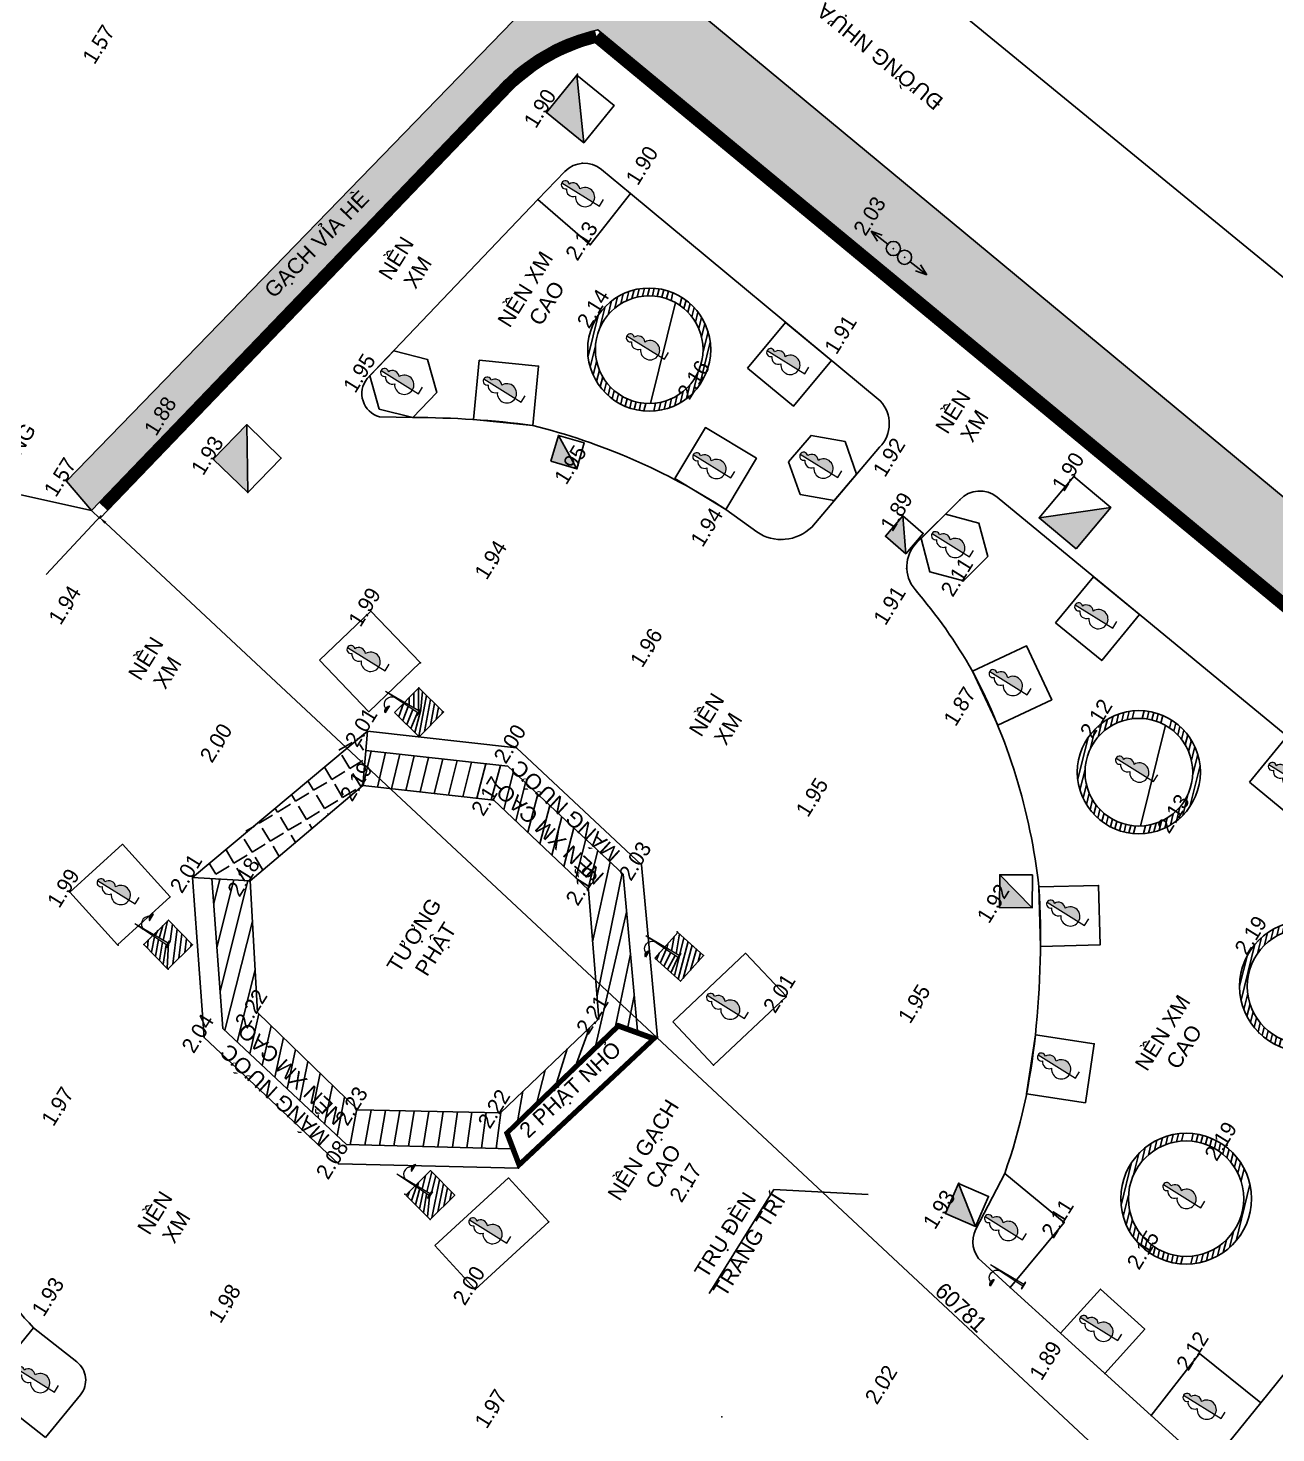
# Model space of a CAD drawing. Header units: millimetres. Extents: x -235021 to 808813, y -1893235 to 860440.
# Drawn here: x 30919 to 63364, y -1688184 to -1651671 of the extents above; entities that cross this region are included whole.
import ezdxf
from ezdxf.enums import TextEntityAlignment as Align

# ---------------------------------------------------------------- set-up
doc = ezdxf.new("R2010")
doc.units = ezdxf.units.MM
doc.header["$LTSCALE"] = 100
doc.linetypes.add('ACAD_ISO03W100', pattern=[30, 12, -18])
doc.layers.get('0').update_dxf_attribs({"lineweight": 9})
for name, color, linetype in [('BO VIA', 3, 'Continuous'), ('BON CAY KIENG', 1, 'Continuous'), ('CAODO', 7, 'Continuous'), ('GACH VIA HE', 3, 'Continuous'), ('HIEN', 7, 'Continuous'), ('HO GA', 4, 'Continuous'), ('LE DUONG', 1, 'Continuous'), ('NEN XI MANG CAO', 5, 'Continuous')]:
    doc.layers.add(name, color=color, linetype=linetype)
doc.layers.add('CAY CAU', color=91, linetype='Continuous', lineweight=15)
doc.layers.add('diem', color=2, linetype='Continuous', lineweight=0)
doc.styles.add('GHICHU', font='', dxfattribs={"height": 2})
doc.styles.add('GHICHU2', font='', dxfattribs={"height": 2})
doc.styles.get('GHICHU').set_extended_font_data('VNI-Helve-Condense')
doc.styles.get('GHICHU2').set_extended_font_data('VNI-Helve-Condense')
doc.dimstyles.new('1-100', dxfattribs={"dimscale": 70, "dimtxt": 6, "dimasz": 3, "dimexe": 1, "dimexo": 1.5, "dimgap": 0.8, "dimtad": 1, "dimdec": 0, "dimdsep": 46, "dimtxsty": 'Standard', "dimcen": 1.5, "dimdle": 1, "dimclrd": 251, "dimclre": 251, "dimclrt": 2, "dimadec": 0, "dimazin": 0, "dimtfac": 1, "dimtdec": 0, "dimtmove": 2, "dimatfit": 3, "dimfxl": 1, "dimlwd": 13, "dimlwe": 13, "dimarcsym": 0})
doc.dimstyles.get("Standard").update_dxf_attribs({"dimtxt": 0.18, "dimasz": 0.18, "dimexe": 0.18, "dimexo": 0.0625, "dimgap": 0.09, "dimtad": 0, "dimtih": 1, "dimtoh": 1, "dimdec": 4, "dimzin": 0, "dimdsep": 46, "dimtxsty": 'Standard', "dimcen": 0.09, "dimadec": 0, "dimazin": 0, "dimtfac": 1, "dimtdec": 4, "dimtofl": 0, "dimtmove": 0, "dimatfit": 3, "dimfxl": 1, "dimtolj": 1, "dimtzin": 0, "dimarcsym": 0})
pattern_1 = [(76.11958264428031, (673102275.7399853, -1089275886.132417), (-121.3498163011125, 29.98703192525495), [])]

# ---------------------------------------------------------------- blocks, each defined once
blk = doc.blocks.new('DDHT11')
for p, q in [((-0.6399861893150955, -0.002102198777720332), (-0.386764497263357, 0.08406826620921493)), ((0.9599585679825395, -0.002102198777720332), (0.706736875930801, 0.08406826620921493)), ((-0.159986189333722, -0.002102198777720332), (-0.6399861893150955, -0.002102198777720332)), ((-0.6399861893150955, -0.002102198777720332), (-0.386764497263357, -0.08827266353182495)), ((0.479958568001166, -0.002102198777720332), (0.9599585679825395, -0.002102198777720332)), ((0.9599585679825395, -0.002102198777720332), (0.706736875930801, -0.08827266353182495))]:
    blk.add_line(p, q)
for centre in [(0, 0), (0.319972378667444, 0)]:
    blk.add_circle(centre, 0.1599999999999994)
for p in [(0, 0), (0.319972378667444, 0)]:
    blk.add_point(p)
blk = doc.blocks.new('CAYDL')
at = {"linetype": 'Continuous'}
blk.add_hatch(color=256, dxfattribs=at).paths.add_polyline_path([(0.2730896669155642, 1.660251213043928, 0.5693726601521445), (0.1762234897171492, 2.41734217087509, 0.684834325308665), (0, 2.871893779935299), (0, 0.469883415720855, 0.7965622496287439)])
for p, q in [((0, 2.87150458983167), (0, 0)), ((0, 0), (0.4967282140305826, 0))]:
    blk.add_line(p, q, dxfattribs=at)
for centre, radius, start, end in [((0, 2.610458247764701), 0.2614355321705987, 312.3812719101817, 227.6187280898183), ((0, 2.010052954237), 0.4437783504383233, 113.3968845450581, 232.0208978191353), ((0, 2.010052954237), 0.4437783504383233, 307.9791021808647, 66.60311545494193), ((0, 1.09639291237982), 0.6265094966589649, 115.841984444443, 64.15801555555699)]:
    blk.add_arc(centre, radius, start, end, dxfattribs=at)
blk = doc.blocks.new('DENCS1')
blk.add_hatch(color=256).paths.add_polyline_path([(-0.05542857144649815, 0.03823889863178209), (0.05542857144587288, 0.0382388986317892), (-1.13686837721616e-13, 1.97823889811589)])
h = blk.add_hatch(color=256)
h.dxf.hatch_style = 1
h.paths.add_polyline_path([(0.9140024093083525, 1.428960608017519, 0.500000000000071), (0.5140024093083753, 1.428960608017519)])
for p, q in [((-0.05542857144607183, 0.0382388986317963), (-1.13686837721616e-13, 1.978238898110433)), ((0.05542857144584445, 0.0382388986317963), (-1.13686837721616e-13, 1.978238898110433)), ((0.5140024093083753, 1.428960608017519), (0.9140024093083525, 1.428960608017519)), ((-0.1918415516266805, 0), (-0.1918415516266805, 0.0382388986317892)), ((-0.1918415516266805, 0.0382388986317892), (0.1918415516266805, 0.0382388986317892)), ((0.1918415516266805, 0), (-0.1918415516266805, 0)), ((0.1918415516266805, 0.0382388986317892), (0.1918415516266805, 0))]:
    blk.add_line(p, q)
for centre, radius, start, end in [((0.3734860140775993, 1.368606695493114), 0.3763838369043488, 25.21639918475023, 172.8856193738071), ((0.7140024093083639, 1.278960608017563), 0.2499999999999645, 36.8698976458375, 143.1301023541625)]:
    blk.add_arc(centre, radius, start, end)
blk = doc.blocks.new('*D109')
at = {"layer": 'CAODO', "color": 251, "lineweight": 13, "transparency": 16777216}
for p, q in [((31386.756709709, -1665873.940054639), (32822.23994943807, -1664335.409347417)), ((32928.03162166764, -1664529.852455001), (77062.36052738395, -1705708.159227461)), ((75828.17648998887, -1707338.769417413), (77263.65972971793, -1705800.238710191))]:
    blk.add_line(p, q, dxfattribs=at)
at = {"layer": 'CAODO', "color": 251, "transparency": 16777216}
for points in [[(32951.90850419374, -1664504.261548788), (32904.15473914154, -1664555.443361215), (32774.48618438587, -1664386.591159845)], [(77086.23740991006, -1705682.568321248), (77038.48364485786, -1705733.750133675), (77215.90596466573, -1705851.420522618)]]:
    blk.add_solid(points, dxfattribs=at)
at = {"layer": 'Defpoints', "color": 0, "transparency": 16777216}
for p in [(31315.1260621307, -1665950.71277328), (77215.90596466573, -1705851.420522618), (75756.54584241056, -1707415.542136054)]:
    blk.add_point(p, dxfattribs=at)
at = {"layer": 'CAODO', "color": 2, "transparency": 16777216, "insert": (55176.66038172416, -1684924.514954008), "char_height": 420, "attachment_point": 5, "rotation": 316.98446408814203}
blk.add_mtext('60781', dxfattribs=at)
blk = doc.blocks.new('RTERTCERTER')
at = {"layer": 'HO GA'}
h = blk.add_hatch(color=256, dxfattribs=at)
h.dxf.hatch_style = 1
h.paths.add_polyline_path([(436430.3032516973, -1451329.719244091), (435209.217875708, -1451062.416972646), (434941.9156042635, -1452283.502348753)])
h = blk.add_hatch(color=256, dxfattribs=at)
h.dxf.hatch_style = 1
h.paths.add_polyline_path([(448675.0199449956, -1453815.477581982), (447434.9156042802, -1453658.502348753), (447277.9403710514, -1454898.606689468)])
h = blk.add_hatch(color=256, dxfattribs=at)
h.dxf.hatch_style = 1
h.paths.add_polyline_path([(445250.9156042719, -1470108.502348706), (445077.6916042445, -1471346.441541852), (446464.1835005962, -1471540.452422163)])
h = blk.add_hatch(color=256, dxfattribs=at)
h.dxf.hatch_style = 1
h.paths.add_polyline_path([(436552.4462555544, -1475302.997000337), (436832.4102557739, -1474133.971697007), (436107.9156043484, -1474578.502348678)])
h = blk.add_hatch(color=256, dxfattribs=at)
h.dxf.hatch_style = 1
h.paths.add_polyline_path([(428740.5213390952, -1478427.170653881), (429455.5839096207, -1477460.896613596), (428614.9156043314, -1477586.502348825)])
at = {"layer": 'diem'}
blk.add_point((434941.9156042635, -1452283.502348753), dxfattribs=at)
at = {"layer": 'HO GA'}
for p, q in [((434941.9156042635, -1452283.502348753), (436430.3032516977, -1451329.719244091)), ((447277.9403710514, -1454898.606689468), (448675.0199449956, -1453815.477581982)), ((445250.9156042719, -1470108.502348706), (446464.1835005963, -1471540.452422163)), ((436552.4462555544, -1475302.997000337), (436832.4102557739, -1474133.971697006)), ((428740.5213390952, -1478427.170653882), (429455.5839096205, -1477460.896613596))]:
    blk.add_line(p, q, dxfattribs=at)
for points in [[(435209.2178757079, -1451062.416972646), (436430.3032516977, -1451329.719244091), (436163.0009802533, -1452550.804620197), (434941.9156042635, -1452283.502348753)], [(447434.9156042803, -1453658.502348753), (448675.0199449956, -1453815.477581982), (448518.0447117668, -1455055.581922697), (447277.9403710514, -1454898.606689468)], [(445077.6916042445, -1471346.441541852), (445250.9156042719, -1470108.502348706), (446637.4075006237, -1470302.513228783), (446464.1835005963, -1471540.452422163)], [(436107.9156043483, -1474578.502348678), (436832.4102557739, -1474133.971697006), (437276.9409072129, -1474858.466348665), (436552.4462555544, -1475302.997000337)], [(428614.9156043315, -1477586.502348825), (429455.5839096205, -1477460.896613596), (429581.1896445006, -1478301.564919118), (428740.5213390952, -1478427.170653882)]]:
    blk.add_lwpolyline(points, close=True, dxfattribs=at)
at = {"layer": 'CAODO'}
blk.add_text('1.92', height=400, dxfattribs=at).set_placement((436107.9156043483, -1474578.502348678), align=Align.CENTER)

msp = doc.modelspace()

# ---------------------------------------------------------------- hatches: boundary and pattern name
at = {"layer": 'BON CAY KIENG'}
h = msp.add_hatch(dxfattribs=at)
h.set_pattern_fill('ANSI31', color=256, scale=999.9999999999999, angle=391.1195826442803)
h.set_pattern_definition(pattern_1)
h.paths.add_polyline_path([(48668.86396607454, -1660028.288502946, 1), (45468.86396607454, -1660028.288502946, 1)])
h.paths.add_polyline_path([(48468.86396607454, -1660028.288502946, 1), (45668.86396607454, -1660028.288502946, 1)], flags=16)
h = msp.add_hatch(dxfattribs=at)
h.set_pattern_fill('ANSI31', color=256, scale=999.9999999999999, angle=391.1195826442803)
h.set_pattern_definition(pattern_1)
h.paths.add_polyline_path([(61400.5677914219, -1671012.047359267, 1), (58200.5677914219, -1671012.047359267, 1)])
h.paths.add_polyline_path([(61200.5677914219, -1671012.047359267, 1), (58400.5677914219, -1671012.047359267, 1)], flags=16)
h = msp.add_hatch(dxfattribs=at)
h.set_pattern_fill('ANSI31', color=256, scale=999.9999999999999, angle=391.1195826442803)
h.set_pattern_definition(pattern_1)
h.paths.add_polyline_path([(65819.68199536041, -1676577.544923385, 1), (62419.68199536041, -1676577.544923385, 1)])
h.paths.add_polyline_path([(65619.68199536041, -1676577.544923385, 1), (62619.68199536041, -1676577.544923385, 1)], flags=16)
h = msp.add_hatch(dxfattribs=at)
h.set_pattern_fill('ANSI31', color=256, scale=999.9999999999999, angle=391.1195826442803)
h.set_pattern_definition(pattern_1)
h.paths.add_polyline_path([(62729.64304896002, -1682094.981439606, 1), (59329.64304896002, -1682094.981439606, 1)])
h.paths.add_polyline_path([(62529.64304896002, -1682094.981439606, 1), (59529.64304896002, -1682094.981439606, 1)], flags=16)
at = {"layer": 'GACH VIA HE'}
h = msp.add_hatch(dxfattribs=at)
h.set_pattern_fill('ANGLE', color=256, scale=3000, angle=58.11958264428029)
h.set_pattern_definition([(58.11958264428029, (673102275.7399853, -1089275886.132417), (-700.5506050529251, 435.7222162800294), [599.9999999999998, -224.9999999999999]), (148.1195826442803, (673102275.7399853, -1089275886.132417), (-435.7222162800294, -700.5506050529251), [600, -224.9999999999999])])
edge = h.paths.add_edge_path()
edge.add_ellipse((76860.05380325578, -1677134.675692568), major_axis=(-116.9150775592063, -142.4946561534178), ratio=0.9999999998309419, start_angle=270.8416473992316, end_angle=327.94754514916787, ccw=False)
edge.add_ellipse((76860.05380325578, -1677134.675692568), major_axis=(-116.9150775592063, -142.4946561534178), ratio=0.9999999998309419, start_angle=449.3360151655633, end_angle=630.8416473992315, ccw=False)
edge.add_ellipse((76860.05380325578, -1677134.675692568), major_axis=(-116.9150775592063, -142.4946561534178), ratio=0.9999999998309419, start_angle=392.42743382617056, end_angle=449.3360151655633, ccw=False)
edge.add_line((76837.77919825935, -1677317.644827566), (86555.61841111869, -1685237.944894012))
edge.add_line((86555.61841111863, -1685237.944894012), (100620.3037408576, -1696836.851246423))
edge.add_line((100620.3037408576, -1696836.851246423), (110220.0561132292, -1704742.490524185))
edge.add_arc((107705.5268288539, -1706279.199251829), 2946.91893943473, 333.1411048262636, 391.43042734614085, ccw=False)
edge.add_line((110334.5377031146, -1707610.601917674), (108200.5766918884, -1707627.040940392))
edge.add_line((108200.5766918883, -1707627.040940392), (108220.0723952473, -1710157.791794854))
edge.add_arc((109170.0635493491, -1710161.891444643), 949.9999999999999, 58.119582644280285, 179.7527438321559, ccw=False)
edge.add_arc((109170.0635493491, -1710161.891444643), 949.9999999999999, -121.88041735571971, 58.119582644280285, ccw=False)
edge.add_arc((109170.0635493491, -1710161.891444643), 950, 181.1299976858469, 238.11958264428029, ccw=False)
edge.add_line((108220.2483014457, -1710180.626301206), (108238.4822407766, -1712547.586686883))
edge.add_arc((106424.7815615616, -1708951.061143465), 4027.965508570981, 296.7614646017494, 312.1526242315477)
edge.add_ellipse((109120.6909801834, -1711753.056909996), major_axis=(12.09589587099311, 183.92267858001), ratio=0.9999999998794763, start_angle=90.79088514240078, end_angle=186.029302811043, ccw=False)
edge.add_ellipse((109120.6909801834, -1711753.056909996), major_axis=(12.09589587099311, 183.92267858001), ratio=0.9999999998794763, start_angle=269.2852528467183, end_angle=450.79088514240084, ccw=False)
edge.add_line((109304.4484594499, -1711767.446183566), (109718.0697796511, -1712048.368599549))
edge.add_line((109718.069779651, -1712048.368599549), (110048.9668355295, -1712273.106532181))
edge.add_arc((103839.3281802703, -1705874.569167037), 8916.327306803116, 314.141645142631, 336.6151139657968)
edge.add_arc((102980.1356033455, -1706006.536750542), 9663.623554709506, 339.3562316585992, 357.6027057871033)
edge.add_line((112635.3016180943, -1706410.75134055), (112406.9407261224, -1706309.009986381))
edge.add_line((112406.9407261226, -1706309.009986381), (112529.030351173, -1706034.976916291))
edge.add_line((112529.0303511729, -1706034.976916291), (112661.1104413999, -1706093.822400375))
edge.add_arc((108616.8209190054, -1705923.994648422), 4047.853654256995, 357.5954490595766, 363.5703272863539)
edge.add_line((112656.8181465401, -1705671.920040825), (112526.0409178883, -1705566.148710938))
edge.add_line((112526.0409178881, -1705566.148710938), (112634.6472947037, -1705431.86618854))
edge.add_arc((108616.8209190057, -1705923.994648421), 4047.853654256995, 366.9831609235235, 384.6032535424177)
edge.add_arc((109407.8787559981, -1705709.265196753), 3241.99012596033, 386.9740301665834, 413.3767011524277)
edge.add_line((111341.8921304487, -1703107.325104385), (89923.6212032024, -1685461.467134729))
edge.add_line((89923.62120320252, -1685461.467134729), (68717.61499625864, -1668131.344320726))
edge.add_line((68717.6149962584, -1668131.344320726), (47605.37086205976, -1650633.43094178))
edge.add_arc((46008.92451524176, -1652901.487719266), 2773.575757784301, 414.8589413418236, 493.4565524034857)
edge.add_line((44101.24711656454, -1650888.15977113), (31918.59605199262, -1663445.101717205))
edge.add_line((31918.59605199262, -1663445.101717206), (32568.65841028758, -1664206.248174993))
edge.add_line((32568.6584102877, -1664206.248174992), (32776.59951576678, -1663990.006420011))
edge.add_line((32776.5995157666, -1663990.006420011), (43291.46971041203, -1653055.400771252))
edge.add_arc((46887.24897732679, -1656715.030455135), 5130.547530189417, 102.98306509463441, 134.4957879012935, ccw=False)
edge.add_line((45734.60452050529, -1651715.637620431), (67505.24069235008, -1669711.375189903))
edge.add_line((67505.24069235008, -1669711.375189903), (76685.33969277237, -1677193.402534707))
edge = h.paths.add_edge_path(flags=16)
edge.add_ellipse((53708.59709692514, -1657627.07206079), major_axis=(-145.1193363896164, 113.6408404176952), ratio=0.9999999999262095, start_angle=360.78430059050834, end_angle=719.2786712369104, ccw=False)
edge.add_ellipse((53418.25863243453, -1657399.969514379), major_axis=(-145.5612534094544, 113.0742407047444), ratio=0.9999999999249859, start_angle=180.5609369931065, end_angle=539.0553076395087, ccw=False)
edge.add_line((53271.68115134118, -1657288.391295942), (53271.48848640232, -1657288.24059356))
edge.add_ellipse((53418.25863243453, -1657399.969514379), major_axis=(-145.5612534094544, 113.0742407047444), ratio=0.9999999999249859, start_angle=180.5609369931065, end_angle=539.0553076395087, ccw=False)
edge.add_ellipse((53708.59709692514, -1657627.07206079), major_axis=(-145.1193363896164, 113.6408404176952), ratio=0.9999999999262095, start_angle=360.78430059050834, end_angle=719.2786712369104, ccw=False)
edge.add_line((53852.38314353325, -1657742.61599319), (53852.19047859439, -1657742.465290808))
edge = h.paths.add_edge_path(flags=16)
edge.add_ellipse((101575.6493540264, -1697134.679871705), major_axis=(-145.5612534094544, 113.0742407047444), ratio=0.9999999999249859, start_angle=180.5609369931065, end_angle=539.0553076395087, ccw=False)
edge.add_ellipse((101865.987818517, -1697361.782418116), major_axis=(-145.1193363896164, 113.6408404176952), ratio=0.9999999999262095, start_angle=360.78430059050834, end_angle=719.2786712369104, ccw=False)
edge.add_line((102009.7738651251, -1697477.326350516), (102009.5812001863, -1697477.175648134))
edge.add_ellipse((101865.987818517, -1697361.782418116), major_axis=(-145.1193363896164, 113.6408404176952), ratio=0.9999999999262095, start_angle=360.78430059050834, end_angle=719.2786712369104, ccw=False)
edge.add_ellipse((101575.6493540264, -1697134.679871705), major_axis=(-145.5612534094544, 113.0742407047444), ratio=0.9999999999249859, start_angle=180.5609369931065, end_angle=539.0553076395087, ccw=False)
edge.add_line((101429.0718729328, -1697023.101653269), (101428.8792079941, -1697022.950950887))
h.paths.add_polyline_path([(75455.7053210854, -1675421.114878985), (72551.90000826283, -1673060.682147408), (73049.97454892495, -1672447.950643558), (75953.77986174752, -1674808.383375134)], flags=24)
h.paths.add_polyline_path([(109659.3790347422, -1703514.673896835), (106755.5737219197, -1701154.241165259), (107253.648262582, -1700541.509661408), (110157.4535754046, -1702901.942392985)], flags=24)
h.paths.add_polyline_path([(36880.52024962427, -1658439.353434959), (39488.71199727501, -1655755.873645104), (40054.95264706295, -1656306.227776908), (37446.76089941198, -1658989.707566764)], flags=24)
at = {"layer": 'HIEN'}
h = msp.add_hatch(dxfattribs=at)
h.set_pattern_fill('ANSI31', color=256, scale=999.9999999999999, angle=391.1195826442803)
h.set_pattern_definition(pattern_1)
h.paths.add_polyline_path([(41088.83284642082, -1670091.69006443), (41720.4377314006, -1669450.538546292), (41079.28621362103, -1668818.933661397), (40704.04567581438, -1669199.845915352), (41082.40264597186, -1669420.442672243), (41119.75142812566, -1669360.393606672), (41136.58421139885, -1669370.86311106), (41031.53484864254, -1669539.760614767), (41014.70206536958, -1669529.291110379), (41052.05084752361, -1669469.242044807), (40680.85059278505, -1669223.391589306), (40447.68132850458, -1669460.085179314)])
h = msp.add_hatch(dxfattribs=at)
h.set_pattern_fill('ANSI31', color=256, scale=999.9999999999999, angle=391.1195826442803)
h.set_pattern_definition(pattern_1)
h.paths.add_polyline_path([(35197.57879761979, -1675496.900149087), (34566.63566574128, -1674855.097403637), (33924.83292032778, -1675486.040535676), (34555.77605220675, -1676127.843281127)])
edge = h.paths.add_edge_path(flags=17)
edge.add_line((34508.6811775954, -1675575.919094235), (34491.84839432209, -1675565.449589846))
edge.add_line((34491.84839432244, -1675565.449589846), (34529.19717647682, -1675505.400524276))
edge.add_line((34529.19717647647, -1675505.400524276), (33690.38405640866, -1674949.844365526))
edge.add_line((33690.38405640889, -1674949.844365526), (33913.24815308471, -1675079.782759243))
edge.add_ellipse((34061.00195373432, -1674952.34804353), major_axis=(-103.2178535089878, -165.58039465174), ratio=0.9999999998856892, start_angle=205.2741581752331, end_angle=342.71529297713687, ccw=False)
edge.add_ellipse((34193.69487214903, -1674826.996928623), major_axis=(-68.44799905552517, -110.050131394248), ratio=0.9999999998849096, start_angle=216.8698976458698, end_angle=270, ccw=False)
edge.add_line((34182.4231925644, -1674697.888024079), (34072.90639407566, -1674873.968234309))
edge.add_ellipse((34193.69487214903, -1674826.996928623), major_axis=(-68.44799905552517, -110.050131394248), ratio=0.9999999998849096, start_angle=270, end_angle=323.13010235413026, ccw=False)
edge.add_ellipse((34061.00195373432, -1674952.34804353), major_axis=(-103.2178535089878, -165.58039465174), ratio=0.9999999998856892, start_angle=205.2741581752331, end_angle=342.7152929771369)
edge.add_line((33913.24815308512, -1675079.782759244), (34559.54897492431, -1675456.601151711))
edge.add_line((34559.54897492449, -1675456.601151711), (34596.89775707899, -1675396.55208614))
edge.add_line((34596.89775707875, -1675396.55208614), (34613.73054035188, -1675407.021590528))
edge.add_line((34613.73054035194, -1675407.021590528), (34508.68117759557, -1675575.919094235))
h = msp.add_hatch(dxfattribs=at)
h.set_pattern_fill('ANSI31', color=256, scale=999.9999999999999, angle=391.1195826442803)
h.set_pattern_definition(pattern_1)
h.paths.add_polyline_path([(47795.81853344594, -1675894.576517503), (47778.98575017252, -1675884.107013114), (47816.33453232679, -1675824.057947543), (47449.29564207233, -1675580.963614487), (47212.8573532505, -1675844.153049218), (47882.36849841755, -1676445.613626963), (48483.82907606289, -1675776.102481734), (47814.31793109351, -1675174.641904113), (47471.3447001176, -1675556.419877717), (47846.6863307748, -1675775.258574978), (47884.03511292883, -1675715.209509407), (47900.86789620179, -1675725.679013795)])
h = msp.add_hatch(dxfattribs=at)
h.set_pattern_fill('ANSI31', color=256, scale=999.9999999999999, angle=391.1195826442803)
h.set_pattern_definition(pattern_1)
h.paths.add_polyline_path([(41413.2127411752, -1681908.852899886), (41430.04552444839, -1681919.322404274), (41324.99616169208, -1682088.219907981), (41308.16337841912, -1682077.750403593), (41345.51216057315, -1682017.701338022), (40973.18366593774, -1681771.103635478), (40741.12868740852, -1682001.529683487), (41375.27937026881, -1682640.163311827), (42013.91299867048, -1682006.012628868), (41379.76231581019, -1681367.379000528), (40996.64776305947, -1681747.804246669), (41375.86395902117, -1681968.901965457)])
at = {"layer": 'HO GA'}
h = msp.add_hatch(color=256, dxfattribs=at)
h.dxf.hatch_style = 1
h.paths.add_polyline_path([(44515.2828598097, -1662931.053719404), (45188.46246875636, -1663122.963111478), (44707.19225225598, -1662257.874110962)])
h = msp.add_hatch(color=256, dxfattribs=at)
h.dxf.hatch_style = 1
h.paths.add_polyline_path([(53209.03806860629, -1664875.801121255), (53738.2603477661, -1665333.975520143), (53667.21246744646, -1664346.578842613)])
at = {"layer": 'NEN XI MANG CAO'}
h = msp.add_hatch(dxfattribs=at)
h.set_pattern_fill('ANGLE', color=256, scale=2000, angle=391.1195826442803)
h.set_pattern_definition([(31.11958264428029, (673102275.7399853, -1089275886.132417), (-284.2542752731141, 470.8497711467605), [399.9999999999999, -150]), (121.1195826442803, (673102275.7399853, -1089275886.132417), (-470.8497711467605, -284.2542752731141), [399.9999999999999, -149.9999999999999])])
h.paths.add_polyline_path([(35193.98933032574, -1673744.659759739), (35697.65231059073, -1673776.099535709), (36690.38362668338, -1673838.068057095), (39618.95383810368, -1671359.971707753), (39701.44242961891, -1670445.22642017), (39746.35839813482, -1669947.137294807)])
h = msp.add_hatch(dxfattribs=at)
h.set_pattern_fill('ANSI31', color=256, scale=3000, angle=391.1195826442803)
h.set_pattern_definition([(76.11958264428031, (673102275.7399853, -1089275886.132417), (-364.0494489033374, 89.9610957757648), [])])
h.paths.add_polyline_path([(43393.98482820066, -1670856.519192718), (39701.44242961891, -1670445.22642017), (39618.95383810368, -1671359.971707753), (43029.26744409464, -1671736.995723839), (45486.35042853374, -1674070.7395416), (45760.03224565741, -1677419.425890472), (43200.26713103009, -1679863.115837738), (39497.10294493497, -1679790.314663956), (36886.2109262119, -1677260.80623993), (36690.38362668338, -1673838.068057095), (35697.65231059073, -1673776.099535709), (35984.33020253479, -1677673.821177458), (39196.78232656512, -1680691.969982908), (43474.13252031081, -1680799.6598674), (43311.83114480251, -1680372.94470209), (46254.9042043658, -1677545.864588834), (46765.33867031173, -1677730.260566747), (46389.82804921339, -1673658.211349923)])
h.paths.add_polyline_path([(39496.21815495891, -1679796.638237696), (36787.62379466207, -1677218.493367833), (36219.32203232916, -1677815.550176565), (38927.91639256454, -1680393.695046527)], flags=24)
h.paths.add_polyline_path([(46249.46235606726, -1673537.707110052), (43497.95156524936, -1671005.415114662), (42939.75717501203, -1671611.932013597), (45691.26796569349, -1674144.224008766)], flags=24)

# ---------------------------------------------------------------- linework, layer by layer
at = {"layer": 'BON CAY KIENG'}
for points in [[(44172.13907356234, -1656126.845133927), (45531.14043754805, -1657307.148185118), (46583.6205322654, -1655972.125469799), (45828.88930890244, -1655345.744100815, 0.3918498883551886), (44879.14925823058, -1655397.260347474)], [(57854.63281178148, -1682714.990746145), (56314.85670970054, -1681438.632819924), (55562.25216043857, -1682893.059477719, 0.340076199151842), (55713.45674320636, -1683733.063259021), (56453.71238756157, -1684405.03688903)], [(31369.77605132014, -1688301.824140064), (29756.24698062707, -1687037.298957268), (31057.22248104145, -1685453.012762388), (32187.60906603746, -1686338.898445466, -0.4209062348686498), (32281.19765486824, -1687191.924173614)]]:
    msp.add_lwpolyline(points, format="xyb", close=True, dxfattribs=at)
for points in [[(49626.35191675788, -1660511.693280912), (50616.24690309586, -1659318.961996717), (51808.97818684694, -1660308.856983327), (50819.08320070687, -1661501.588267645)], [(39804.16456751805, -1660708.033104796), (40050.73193859169, -1661573.599123184), (40923.61778371851, -1661792.848525157), (41549.93625880801, -1661146.531908839), (41303.3688876247, -1660280.965891068), (40430.48304152279, -1660061.7164889)], [(42499.32220061007, -1661845.545415885), (42651.40032352787, -1660303.024023949), (44193.92171549099, -1660455.102147706), (44041.84359237552, -1661997.623539519)], [(47731.48191330931, -1663381.928732307), (48529.79641282908, -1662053.322710991), (49858.4024337763, -1662851.637211104), (49060.08793425653, -1664180.24323242)], [(50692.53377664438, -1662942.801199764), (50994.47500153398, -1663790.640510731), (51879.69599482766, -1663953.071394895), (52462.9757640711, -1663267.662968066), (52161.03453907184, -1662419.823657717), (51275.8135448026, -1662257.392773357)], [(54137.01723257545, -1664935.550389404), (54368.04889756767, -1665805.391966959), (55236.86963291606, -1666040.233464567), (55874.65870385151, -1665405.233384571), (55643.6270387494, -1664535.391807633), (54774.80630254885, -1664300.550309632)], [(57637.29271565913, -1667126.383183508), (58622.76244365657, -1665929.993023611), (59819.15260346816, -1666915.462751966), (58833.68287540926, -1668111.852911963)], [(38500.01410289435, -1668103.398613977), (39834.94358723797, -1666822.5929018), (41115.74929903238, -1668157.522386317), (39780.81981487316, -1669438.328098197)], [(55473.24510585307, -1668382.195289858), (56877.36427336652, -1667725.727953738), (57533.83160906751, -1669129.847121265), (56129.71244169027, -1669786.314457607)], [(62673.08737558196, -1671274.380519328), (63658.5571035794, -1670077.990359431), (64854.94726339099, -1671063.460087786), (63869.47753533209, -1672259.850247783)], [(32003.90788420523, -1674128.765690407), (33373.49078173796, -1672885.084586904), (34617.17188501894, -1674254.667484573), (33247.5889876096, -1675498.348587878)], [(57203.31752881967, -1673992.184007438), (58752.81662382744, -1673952.781546368), (58792.21908465214, -1675502.280641771), (57242.71998956962, -1675541.683102521)], [(47680.66648578993, -1677498.622289137), (49573.68055717554, -1675716.349098743), (50636.18957455293, -1676844.876718298), (48743.17550316756, -1678627.149908692)], [(56879.15204447531, -1679372.631193241), (57108.99533455307, -1677839.767186961), (58641.85934094572, -1678069.61047752), (58412.01605086797, -1679602.4744838)], [(41497.0436849359, -1683317.428446406), (43409.10240236996, -1681555.60227425), (44459.42185124871, -1682695.483432794), (42547.36313381465, -1684457.30960495)], [(57764.41658104421, -1685594.840251489), (58806.22213442996, -1684447.172534467), (59953.88985128049, -1685488.978088569), (58912.08429781976, -1686636.64580527)]]:
    msp.add_lwpolyline(points, close=True, dxfattribs=at)
msp.add_lwpolyline([(60117.01268371893, -1687730.430240063), (61141.38300018013, -1688660.311484945, 0.4313545209144025), (62011.61376102082, -1688592.824277098), (62970.42924535624, -1687404.517002528), (61375.14133516792, -1686117.319000262), (60117.01268384187, -1687730.430239866)], format="xyb", dxfattribs=at)
for centre, radius in [((47068.86396607454, -1660028.288502946), 1600), ((47068.86396607454, -1660028.288502946), 1400), ((59800.5677914219, -1671012.047359267), 1600), ((59800.5677914219, -1671012.047359267), 1400), ((64119.68199536041, -1676577.544923385), 1700), ((64119.68199536041, -1676577.544923385), 1500), ((61029.64304896002, -1682094.981439606), 1700), ((61029.64304896002, -1682094.981439606), 1500)]:
    msp.add_circle(centre, radius, dxfattribs=at)
at = {"layer": 'diem'}
for p in [(45734.60452050529, -1651715.637620431), (32920.14436751534, -1652197.37301441), (45200.34217329696, -1652871.885320639), (43291.4697104122, -1653055.400771252), (44396.89856340131, -1653860.710060368), (45323.36473526829, -1655184.749875668), (44172.13907356234, -1656126.845133927), (46583.6205322654, -1655972.125469799), (45531.14043754805, -1657307.148185118), (53822.15817223163, -1657481.890296936), (47935.6202255669, -1658679.597691163), (45786.51742790686, -1659071.425212623), (40430.48304152279, -1660061.7164889), (51808.97818684694, -1660308.856983327), (39804.16456751805, -1660708.033104796), (48388.66673270194, -1660916.270412437), (46163.6236969335, -1661347.583790192), (53075.29884931026, -1661359.826713385), (40055.01042356575, -1661773.119009672), (40923.61778371851, -1661792.848525157), (44041.84359237552, -1661997.623539519), (53059.87122947769, -1662566.25482128), (35746.51299430407, -1662881.842556034), (44538.27795300819, -1662937.609138231), (45188.46246875636, -1663122.963111478), (31918.59605199262, -1663445.101717206), (58127.43927691132, -1663306.318389962), (55634.86991793197, -1663705.015004714), (56116.6726093113, -1663865.72022097), (32568.6584102877, -1664206.248174992), (49060.08793425653, -1664180.24323242), (55145.32604071894, -1663931.650819043), (51296.416226028, -1664638.479821452), (53667.21246744646, -1664346.578842613), (57211.97751216334, -1664403.295489735), (49864.21315463819, -1664767.5316028), (50545.47472344106, -1664961.615798412), (53209.03806860629, -1664875.801121255), (54137.01723257545, -1664935.550389404), (43116.57033390622, -1665594.526985227), (53756.27178888139, -1665716.223116604), (55236.86963291606, -1666040.233464567), (58622.76244365657, -1665929.993023611), (54028.73986566556, -1666321.419074212), (32038.63206078857, -1666770.06116909), (39834.94358723797, -1666822.5929018), (47162.58739933674, -1667876.681209784), (41123.86609880812, -1668165.982182369), (55473.24510585307, -1668382.195289858), (41079.28621362103, -1668818.933661397), (41711.66317334049, -1669441.894639838), (58859.14718805579, -1669716.770911659), (39746.35839813482, -1669947.137294807), (35973.43197358516, -1670353.820458687), (43614.28552744491, -1670377.965245124), (61151.89266414219, -1670186.544455218), (39618.95383810368, -1671359.971707753), (43029.26744409464, -1671736.995723839), (51470.53690234572, -1671765.542750157), (58389.86167713651, -1671766.970043471), (60871.57461385964, -1672200.720731755), (35193.98933032574, -1673744.659759739), (46870.25202025147, -1673422.922912605), (56183.97812218405, -1673680.859138332), (32003.90788420523, -1674128.765690407), (36690.38362668338, -1673838.068057095), (45486.35042853374, -1674070.7395416), (57203.31752881967, -1673992.184007438), (56178.82961052959, -1674527.916688165), (47797.83068526676, -1675159.830457766), (33257.08231382258, -1675508.8029538), (33924.83292032778, -1675486.040535676), (62908.6469653016, -1675384.484088576), (48483.82907606289, -1675776.102481734), (34562.45980573236, -1676134.64207341), (50618.70485828584, -1676861.338582916), (36886.2109262119, -1677260.80623993), (45760.03224565741, -1677419.425890472), (54127.26361502358, -1677133.420279914), (46254.9042043658, -1677545.864588834), (62919.47571663279, -1677782.998111385), (35499.96902206633, -1677904.811971928), (47284.76403869572, -1677917.904535113), (57108.99533455307, -1677839.767186961), (48743.17550316756, -1678627.149908692), (31853.14223073237, -1679799.566667083), (39497.10294493497, -1679790.314663956), (43200.26713103009, -1679863.115837738), (43311.83114480251, -1680372.94470209), (62096.92938785045, -1680705.411247334), (38993.46904141549, -1681187.009652514), (43666.20740085933, -1681304.654135961), (59611.59770755121, -1681166.314099694), (48184.65241233679, -1681782.081279844), (55116.74913832126, -1681690.429869402), (40717.80097882659, -1681978.037066409), (54775.66555417655, -1682479.284094599), (41375.27937026881, -1682640.163311827), (44448.04605219141, -1682705.9654229), (57854.63281178148, -1682714.990746145), (55485.5211296787, -1683244.646140893), (62356.768342247, -1683150.477446323), (60089.80301814945, -1683511.562082088), (42547.36313381465, -1684457.30960495), (56453.71238756157, -1684405.03688903), (36196.22098208847, -1684923.252055625), (31057.22248104145, -1685453.012762388), (61375.14133516792, -1686117.319000262), (32413.92528409534, -1686745.715299301), (58912.08429781976, -1686636.64580527), (53266.50874795648, -1687031.991391864), (62888.95313271554, -1687505.494363561), (43119.43352235248, -1687659.48909262), (48960.79202713841, -1687763.242730528), (60117.01268384187, -1687730.430239866)]:
    msp.add_point(p, dxfattribs=at)
at = {"layer": 'HIEN'}
for p, q in [((32568.6584102877, -1664206.248174992), (32776.5995157666, -1663990.006420011)), ((32784.90016552829, -1664414.189280496), (32568.6584102877, -1664206.248174992)), ((32992.84127087123, -1664197.947525292), (32776.5995156304, -1663990.006419789)), ((32784.90016552829, -1664414.189280496), (32992.84127087123, -1664197.947525292)), ((39746.35839813482, -1669947.137294807), (39618.95383810368, -1671359.971707753)), ((36690.38362668338, -1673838.068057095), (35193.98933032574, -1673744.659759739))]:
    msp.add_line(p, q, dxfattribs=at)
at = {"layer": 'HIEN', "linetype": 'ACAD_ISO03W100', "ltscale": 0.3, "const_width": 299.9999999999999}
msp.add_lwpolyline([(32884.72039328143, -1664093.976972491), (43398.10492127948, -1653160.916296075, -0.1344993570209694), (45696.65602624975, -1651878.880940769), (67410.07273454568, -1669827.320560834), (86460.51693293848, -1685353.944447447), (100524.8681298937, -1696952.575246408), (110104.9609445117, -1704842.024426362, -0.2489676283794218), (110240.3520557855, -1707461.323028503), (94862.14527642028, -1707579.789433959), (79233.26547128917, -1707820.864245978)], format="xyb", dxfattribs=at)
at = {"layer": 'HIEN'}
for points in [[(32776.5995156304, -1663990.006419789), (43291.4697104122, -1653055.400771252, -0.1383733361692299), (45734.60452050529, -1651715.637620431), (67505.24069234869, -1669711.375189902), (86555.61841112422, -1685237.944894017), (100620.3037408576, -1696836.851246423), (110220.0561132291, -1704742.490524184, -0.2599648662560367), (110334.5377031146, -1707610.601917674), (94863.87978366623, -1707729.780522936), (79235.57893976942, -1707970.846404525)], [(32992.84127087123, -1664197.947525292), (43504.71758161811, -1653266.455271391, -0.1304355109643603), (45659.80540504074, -1652043.031769477), (67314.90477674245, -1669943.265931766), (86365.41545475298, -1685469.944000878), (100429.4325189302, -1697068.299246392), (109989.3127018954, -1704941.102858082, -0.2370098205380297), (110142.6059520671, -1707312.071567436), (94860.41076917411, -1707429.798344983), (79230.95200280892, -1707670.882087431)]]:
    msp.add_lwpolyline(points, format="xyb", dxfattribs=at)
for points in [[(40447.68132850458, -1669460.085179314), (41079.28621362103, -1668818.933661397), (41720.43773140083, -1669450.538546292), (41088.83284642082, -1670091.69006443)], [(33924.83292032778, -1675486.040535676), (34566.63566574128, -1674855.097403637), (35197.57879761979, -1675496.900149087), (34555.77605220652, -1676127.843281127)], [(47212.8573532505, -1675844.153049218), (47814.31793109351, -1675174.641904113), (48483.82907606289, -1675776.102481734), (47882.36849841755, -1676445.613626963)], [(43311.83114480251, -1680372.94470209), (46254.9042043658, -1677545.864588834), (47284.76403869572, -1677917.904535113), (43666.20740085933, -1681304.654135961)], [(43428.81819653255, -1680399.230867924), (46279.3680829776, -1677661.027386854), (47097.21154682199, -1677956.475785137), (43706.68999587698, -1681129.798371594)], [(40741.12868740852, -1682001.529683487), (41379.76231581019, -1681367.379000528), (42013.91299867048, -1682006.012628868), (41375.27937026881, -1682640.163311827)]]:
    msp.add_lwpolyline(points, close=True, dxfattribs=at)
msp.add_lwpolyline([(43666.20740085933, -1681304.654135961), (38993.46904141549, -1681187.009652514), (35499.96902206633, -1677904.811971928), (35193.98933032574, -1673744.659759739), (39746.35839813482, -1669947.137294807), (43614.28552744491, -1670377.965245124), (46870.25202025147, -1673422.922912605), (47284.76403869572, -1677917.904535113)], dxfattribs=at)
at = {"layer": 'HIEN', "const_width": 99.99999999999999}
msp.add_lwpolyline([(43370.32467066776, -1680386.087785007), (46267.13614367181, -1677603.445987844), (47190.98779275897, -1677937.190160125), (43686.44869836839, -1681217.226253778)], close=True, dxfattribs=at)
at = {"layer": 'HO GA'}
for p, q in [((45188.46246875636, -1663122.963111478), (44707.19225225598, -1662257.874110962)), ((53738.2603477661, -1665333.975520143), (53667.21246744646, -1664346.578842613))]:
    msp.add_line(p, q, dxfattribs=at)
for points in [[(44515.2828598097, -1662931.053719404), (44707.19225225598, -1662257.874110962), (45380.37186074536, -1662449.78350289), (45188.46246875636, -1663122.963111478)], [(53209.03806860629, -1664875.801121255), (53667.21246744646, -1664346.578842613), (54196.43474647007, -1664804.75324128), (53738.2603477661, -1665333.975520143)]]:
    msp.add_lwpolyline(points, close=True, dxfattribs=at)
at = {"layer": 'LE DUONG'}
msp.add_lwpolyline([(51636.18583770632, -1632599.649731253), (49002.22953202412, -1635368.498519594), (45009.95098719141, -1640812.146011946), (45415.70009567286, -1643282.015980297), (71518.53536784207, -1664669.422011943), (92615.43579896493, -1681936.394769164), (116369.8095486755, -1701608.754306294), (128607.9711575154, -1711878.481928383)], dxfattribs=at)
msp.add_lwpolyline([(32568.6584102877, -1664206.248174992), (31918.59605199262, -1663445.101717206), (44101.24711656454, -1650888.15977113, -0.3570558508102576), (47605.37086205976, -1650633.43094178), (68717.61499626562, -1668131.344320731), (89923.62120318832, -1685461.467134717), (111341.8921304487, -1703107.325104385, -0.1157157580870133), (112297.1799344053, -1704238.741930266, -0.1383604153416163), (112635.3016180943, -1706410.75134055, -0.07978390637419396), (112023.2626269769, -1709413.511044781, -0.09837451761560369), (110048.9668355295, -1712273.106532181, -14.3619057665111)], format="xyb", dxfattribs=at)
msp.add_lwpolyline([(36690.38362668338, -1673838.068057095), (39618.95383810368, -1671359.971707753), (43029.26744409464, -1671736.995723839), (45486.35042853374, -1674070.7395416), (45760.03224565741, -1677419.425890472), (43200.26713103009, -1679863.115837738), (39497.10294493497, -1679790.314663956), (36886.2109262119, -1677260.80623993)], close=True, dxfattribs=at)
at = {"layer": 'NEN XI MANG CAO'}
for points in [[(44172.13907356234, -1656126.845133927), (39734.57362584537, -1660779.84606206, 0.5373774120118651), (40055.01042356575, -1661773.119009672), (40923.61778371851, -1661792.848525157, -0.03243241249741068), (44041.84359237552, -1661997.623539519, -0.08275338494553859), (49060.08793425653, -1664180.24323242), (49864.21315463819, -1664767.5316028, 0.3559293818701805), (51296.416226028, -1664638.479821452), (53059.87122947769, -1662566.25482128, 0.4009012406022291), (53075.29884931026, -1661359.826713385), (46583.6205322654, -1655972.125469799)], [(70396.38023443497, -1675627.953033221), (56116.6726093113, -1663865.72022097, 0.397558142869033), (55145.32604071894, -1663931.650819043), (54029.68559967005, -1665042.412671468, 0.3927239523435758), (53981.73983685416, -1666266.362961946, -0.04766561685562053), (55473.24510585307, -1668382.195289858, -0.09397981314328456), (57203.31752881967, -1673992.184007438, -0.0417981980001755), (57108.99533455307, -1677839.767186961, -0.05896605983445198), (56314.85670970054, -1681438.632819924)], [(31057.22248104145, -1685453.012762388, -0.03978916995460226), (29384.51202653814, -1683300.938243329, -0.07979044312556238), (27711.4835008434, -1679496.429792618), (27478.76373660797, -1678647.453048963, -0.08143314565293114), (27292.48710502102, -1674306.203687659, -0.03117780264067716), (27985.47726481245, -1670978.834983075)]]:
    msp.add_lwpolyline(points, format="xyb", dxfattribs=at)
at = {"layer": 'NEN XI MANG CAO', "color": 0}
for points in [[(39701.44242961891, -1670445.22642017), (43393.98482820066, -1670856.519192718), (46389.82804921339, -1673658.211349923), (46765.33867031173, -1677730.260566747)], [(43474.13252031081, -1680799.6598674), (39196.78232656512, -1680691.969982908), (35984.33020253479, -1677673.821177458), (35697.65231059073, -1673776.099535709)]]:
    msp.add_lwpolyline(points, dxfattribs=at)
at = {"layer": 'NEN XI MANG CAO'}
for points in [[(62970.42924535624, -1687404.517002528), (70617.93580429466, -1677926.585299233)], [(56453.71238756157, -1684405.03688903), (60117.01268384187, -1687730.430239866)]]:
    msp.add_lwpolyline(points, dxfattribs=at)

# ---------------------------------------------------------------- block references
for name, p, xscale, yscale, zscale, rotation in [('CAYDL', (45773.19230735512, -1656295.358247109), 400.0000000000201, 400.0000000000201, 400.0000000000201, 58.11958264426761), ('CAYDL', (47464.17647051555, -1660274.161448192), 400.0000000000201, 400.0000000000201, 400.0000000000201, 58.11958264426761), ('CAYDL', (51112.97755644121, -1660656.148077488), 400.0000000000201, 400.0000000000201, 400.0000000000201, 58.11958264426761), ('CAYDL', (41072.36291741952, -1661173.15545236), 400.0000000000201, 400.0000000000201, 400.0000000000201, 58.11958264426761), ('CAYDL', (43741.93446259038, -1661396.196727103), 400.0000000000201, 400.0000000000201, 400.0000000000201, 58.11958264426761), ('CAYDL', (49190.25467808265, -1663362.655917013), 400.0000000000201, 400.0000000000201, 400.0000000000201, 58.11958264426761), ('CAYDL', (51973.06727471319, -1663351.105029519), 400.0000000000201, 400.0000000000201, 400.0000000000201, 58.11958264426761), ('CAYDL', (55399.25343374349, -1665415.084929236), 400.0000000000201, 400.0000000000201, 400.0000000000201, 58.11958264426761), ('CAYDL', (59121.63812524755, -1667265.616009739), 400.0000000000201, 400.0000000000201, 400.0000000000201, 58.11958264426761), ('CAYDL', (40199.36320454255, -1668373.950673582), 400.0000000000201, 400.0000000000201, 400.0000000000201, 58.11958264426761), ('CAYDL', (56896.95382300136, -1669000.714247132), 400.0000000000201, 400.0000000000201, 400.0000000000201, 58.11958264426761), ('DENCS1', (41084.05953002069, -1669455.311862913), -518.3999999165147, 518.3999998570071, 518.4000000000001, 58.11958264428812), ('CAYDL', (60184.97966383304, -1671251.140426639), 400.0000000000201, 400.0000000000201, 400.0000000000201, 58.11958264426761), ('CAYDL', (64157.43278510892, -1671413.613345658), 400.0000000000201, 400.0000000000201, 400.0000000000201, 58.11958264426761), ('CAYDL', (33702.02138809254, -1674435.206760863), 400.0000000000201, 400.0000000000201, 400.0000000000201, 58.11958264426761), ('CAYDL', (58391.18377232063, -1674991.925366545), 400.0000000000201, 400.0000000000201, 400.0000000000201, 58.11958264426761), ('DENCS1', (34561.20585897379, -1675491.470342382), 518.3999999165147, 518.3999998570071, 518.4000000000001, 58.11958264428812), ('DENCS1', (47848.34321482363, -1675810.127765649), -518.3999999165147, 518.3999998570071, 518.4000000000001, 58.11958264428812), ('CAYDL', (49549.90953352232, -1677415.239677079), 400.0000000000201, 400.0000000000201, 400.0000000000201, 58.11958264426761), ('CAYDL', (58153.92115839431, -1678965.813877382), 400.0000000000201, 400.0000000000201, 400.0000000000201, 58.11958264426761), ('DENCS1', (41377.52084307023, -1682003.771156128), 518.3999999165147, 518.3999998570071, 518.4000000000001, 58.11958264428812), ('CAYDL', (61414.05492137093, -1682334.074506978), 400.0000000000201, 400.0000000000201, 400.0000000000201, 58.11958264426761), ('CAYDL', (43369.71427141223, -1683249.946113011), 400.0000000000201, 400.0000000000201, 400.0000000000201, 58.11958264426761), ('CAYDL', (56777.70001431508, -1683166.527896479), 400.0000000000201, 400.0000000000201, 400.0000000000201, 58.11958264426761), ('DENCS1', (56811.65977704362, -1684358.563655282), -518.3999999165147, 518.3999998570071, 518.4000000000001, 58.11958264428812), ('CAYDL', (59252.56868180865, -1685786.60221187), 400.0000000000201, 400.0000000000201, 400.0000000000201, 58.11958264426761), ('CAYDL', (31606.74763126927, -1687122.00756149), 400.0000000000201, 400.0000000000201, 400.0000000000201, 58.11958264426761), ('CAYDL', (61937.13643028284, -1687812.166663199), 400.0000000000201, 400.0000000000201, 400.0000000000201, 58.11958264426761)]:
    msp.add_blockref(name, p, dxfattribs=dict(xscale=xscale, yscale=yscale, zscale=zscale, rotation=rotation))
at = {"layer": 'CAY CAU', "color": 253, "rotation": 58.1195826413244}
msp.add_blockref('RTERTCERTER', (-1426292.406198917, -1266054.039139976), dxfattribs=at)
at = {"layer": 'HIEN', "xscale": 1152.000000085595, "yscale": 1152.000000000029, "zscale": 1152, "rotation": 321.9675069940553}
msp.add_blockref('DDHT11', (53418.25863243453, -1657399.969514379), dxfattribs=at)

# ---------------------------------------------------------------- texts
at = {"char_height": 399.9999999999999, "attachment_point": 1}
for s, insert, rotation, style in [('{\\fArial|b0|i0|c0|p34;NỀN\\P XM}', (40006.66441102233, -1658046.580954776), 58.11958264428029, 'GHICHU2'), ('{\\fArial|b0|i0|c0|p34;NỀN\\P XM}', (54485.72153038019, -1662039.34230482), 58.11958264428029, 'GHICHU2'), ('{\\fArial|b0|i0|c0|p34;NỀN\\P XM}', (33498.43324344605, -1668449.820004045), 58.11958264428029, 'GHICHU2'), ('{\\fArial|b0|i0|c0|p34;NỀN\\P XM}', (48079.57778476691, -1669910.304839374), 58.11958264428029, 'GHICHU2'), ('{\\fArial|b0|i0|c0|p34;2 PHẬT NHỎ}', (43649.82638805942, -1680253.659768275), 42.94882637672168, 'GHICHU2'), ('{\\fArial|b0|i0|c0|p34;NỀN\\P XM}', (33733.31405217899, -1682857.472832227), 58.11958264428029, 'GHICHU2'), ('{\\fArial|b0|i0|c0|p34; TRỤ ĐÈN\\PTRANG TRÍ}', (48136.62432224676, -1684120.10452033), 58.11958264428029, 'GHICHU')]:
    msp.add_mtext(s, dxfattribs=dict(at, insert=insert, rotation=rotation, style=style))
at = {"layer": 'BO VIA', "insert": (37021.92729435605, -1658437.341545242), "char_height": 399.9999999999999, "attachment_point": 1, "rotation": 45.81512920887683, "style": 'GHICHU'}
msp.add_mtext('{\\fArial|b0|i0|c0|p34;GẠCH VỈA HÈ}', dxfattribs=at)
at = {"layer": 'CAODO'}
for s, p in [('1.57', (32920.14436751534, -1652197.37301441)), ('1.90', (44396.89856340131, -1653860.710060368)), ('1.90', (47046.81261555501, -1655345.047618958)), ('2.03', (52966.75870241714, -1656657.602940147)), ('2.13', (45478.29569200356, -1657304.306762955)), ('2.14', (45779.25619435869, -1659066.00701437)), ('1.91', (52211.94639467006, -1659738.995738094)), ('1.95', (39700.52169029624, -1660741.239783099)), ('2.16', (48388.66673270194, -1660916.270412437)), ('1.88', (34522.87219692999, -1661857.124243972)), ('1.93', (35746.51299430407, -1662881.842556034)), ('1.92', (53472.98116630781, -1662929.80451847)), ('1.57', (31918.59605199262, -1663445.101717206)), ('1.95', (45188.46246875636, -1663122.963111478)), ('1.90', (58127.43927691132, -1663306.318389962)), ('1.89', (53667.21246744646, -1664346.578842613)), ('1.94', (48731.89850966097, -1664744.579594119)), ('1.94', (43116.57033390622, -1665594.526985227)), ('2.11', (55236.86963291606, -1666040.233464567)), ('1.94', (32038.63206078857, -1666770.06116909)), ('1.99', (39834.94358723797, -1666822.5929018)), ('1.91', (53486.14226954686, -1666780.371735564)), ('1.96', (47162.58739933674, -1667876.681209784)), ('1.87', (55311.40442876006, -1669403.613794857)), ('2.01', (39746.35839813482, -1669947.137294807)), ('2.12', (58859.14718805579, -1669716.770911659)), ('2.00', (35973.43197358516, -1670353.820458687)), ('2.00', (43614.28552744491, -1670377.965245124)), ('2.19', (39618.95383810368, -1671359.971707753)), ('2.17', (43029.26744409464, -1671736.995723839)), ('1.95', (51470.53690234572, -1671765.542750157)), ('2.13', (60863.3877930278, -1672191.634462997)), ('2.03', (46870.25202025147, -1673422.922912605)), ('2.01', (35193.98933032574, -1673744.659759739)), ('2.18', (36690.38362668338, -1673838.068057095)), ('1.99', (32003.90788420523, -1674128.765690407)), ('2.19', (45486.35042853374, -1674070.7395416)), ('2.19', (62879.41356519656, -1675355.684570895)), ('2.01', (50618.70485828584, -1676861.338582916)), ('2.22', (36886.2109262119, -1677260.80623993)), ('1.95', (54127.26361502358, -1677133.420279914)), ('2.21', (45760.03224565741, -1677419.425890472)), ('2.04', (35499.96902206633, -1677904.811971928)), ('1.97', (31853.14223073237, -1679799.566667083)), ('2.23', (39497.10294493497, -1679790.314663956)), ('2.22', (43200.26713103009, -1679863.115837738)), ('2.19', (62096.92938785045, -1680705.411247334)), ('2.08', (38993.46904141549, -1681187.009652514)), ('2.17', (48184.65241233679, -1681782.081279844)), ('1.93', (54775.66555417655, -1682479.284094599)), ('2.11', (57854.63281178148, -1682714.990746145)), ('2.15', (60076.47883173428, -1683531.645057676)), ('2.00', (42547.36313381465, -1684457.30960495)), ('1.93', (31601.94153208495, -1684748.632848357)), ('1.98', (36196.22098208847, -1684923.252055625)), ('1.89', (57542.79968958441, -1686406.89434443)), ('2.12', (61360.67118475772, -1686156.903140255)), ('2.02', (53266.50874795648, -1687031.991391864)), ('1.97', (43119.43352235248, -1687659.48909262))]:
    msp.add_text(s, height=399.9999999999999, rotation=58.11958264316836, dxfattribs=at).set_placement(p, align=Align.CENTER)
at = {"layer": 'HIEN', "char_height": 399.9999999999999, "width": 3563.035301489267, "attachment_point": 1, "rotation": 137.37577232160706, "style": 'GHICHU2'}
for insert in [(46075.36826525792, -1673386.090888307), (38519.57963701314, -1680769.806029461)]:
    msp.add_mtext('{\\fArial|b0|i0|c0|p34;MÁNG NƯỚC}', dxfattribs=dict(at, insert=insert))
at = {"layer": 'LE DUONG', "char_height": 399.9999999999999, "attachment_point": 1, "style": 'GHICHU'}
for s, insert, rotation in [('{\\fArial|b0|i0|c0|p34;ĐƯỜNG NHỰA}', (54492.69819968916, -1653831.120115715), 140.79003665149608), ('{\\fArial|b0|i0|c0|p34; TRỤ \\PCỔNG}', (29355.03865344962, -1662960.158608911), 58.11958264428029), ('{\\fArial|b0|i0|c0|p34;TƯỢNG\\P  PHẬT}', (40221.45559175895, -1676047.089912893), 58.11958264428029)]:
    msp.add_mtext(s, dxfattribs=dict(at, insert=insert, rotation=rotation))
at = {"layer": 'NEN XI MANG CAO', "char_height": 399.9999999999999, "attachment_point": 1, "rotation": 58.11958264428029, "style": 'GHICHU2'}
for s, insert in [('{\\fArial|b0|i0|c0|p34;NỀN XM\\P   CAO}', (43101.43506053742, -1659273.228242167)), ('{\\fArial|b0|i0|c0|p34;NỀN XM\\P   CAO}', (59673.27021402866, -1678599.24342918)), ('{\\fArial|b0|i0|c0|p34;NỀN GẠCH\\P     CAO}', (45963.62501650536, -1681975.600123098))]:
    msp.add_mtext(s, dxfattribs=dict(at, insert=insert))
at = {"layer": 'NEN XI MANG CAO', "char_height": 399.9999999999999, "width": 3563.035301489267, "attachment_point": 1, "style": 'GHICHU2'}
for insert, rotation in [((45657.59661788121, -1673970.285301965), 137.37577232160706), ((38897.17099262774, -1680219.215380606), 136.41347786939826)]:
    msp.add_mtext('{\\fArial|b0|i0|c0|p34;NỀN XM CAO}', dxfattribs=dict(at, insert=insert, rotation=rotation))

# ---------------------------------------------------------------- dimensions: what is measured, and where the dimension line sits
at = {"layer": 'CAODO', "color": 253}
dim = msp.add_aligned_dim(p1=(31315.12606213079, -1665950.71277328), p2=(75756.54584241053, -1707415.542136054), distance=2139.2074205289377, dimstyle='1-100', dxfattribs=at)
dim.commit()
dim.dimension.update_dxf_attribs({"geometry": '*D109', "text_midpoint": (55176.66038172416, -1684924.514954008)})

# ---------------------------------------------------------------- leaders
at = {"layer": 'HIEN'}
msp.add_leader([(52758.29430650547, -1681986.148149874), (50308.08040538244, -1681861.463081426), (48629.10101635428, -1684560.912370234)], dimstyle='Standard', override={"dimgap": 0.09, "dimtad": 0}, dxfattribs=at)
at = {"layer": 'LE DUONG'}
msp.add_leader([(32568.6584102877, -1664206.248174992), (29648.64309408423, -1663561.217437349)], dimstyle='Standard', override={"dimgap": 0.09, "dimtad": 0}, dxfattribs=at)

doc.saveas('drawing.dxf')
